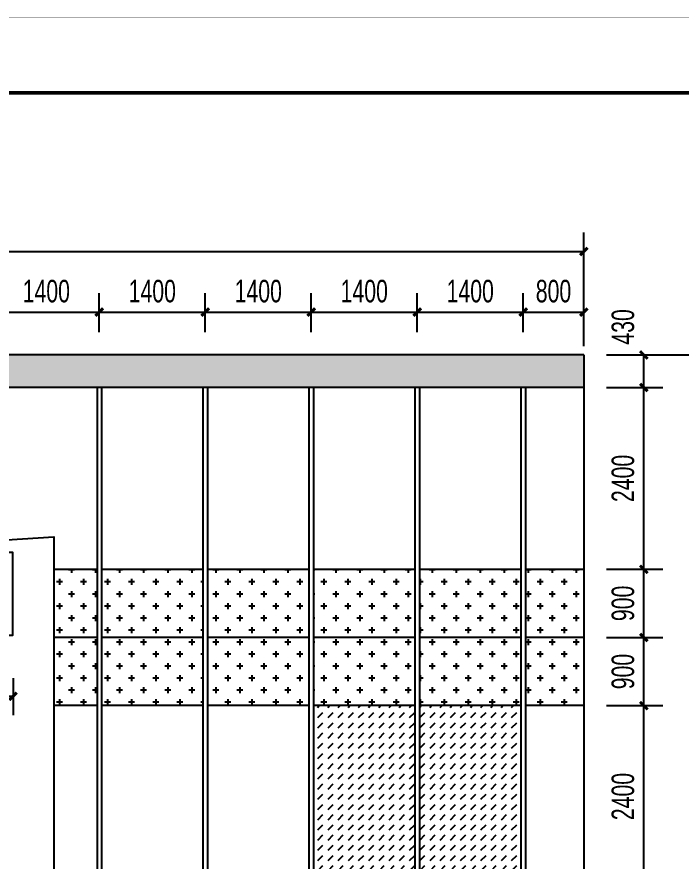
# Model space of a CAD drawing. Extents: x -3 to 440502, y -49243 to 59402.
# Drawn here: x 132932 to 141707, y 48256 to 59402 of the extents above; entities that cross this region are included whole.
import ezdxf

# ---------------------------------------------------------------- set-up
doc = ezdxf.new("R2010")
doc.units = 0
doc.header["$LTSCALE"] = 1000
doc.header["$MEASUREMENT"] = 0
for name, color, linetype in [('01-标注_尺寸', 124, 'Continuous'), ('05-填充_156', 156, 'Continuous'), ('05-填充_18', 18, 'Continuous'), ('A-C_窗', 140, 'Continuous'), ('E-立面', 255, 'Continuous')]:
    doc.layers.add(name, color=color, linetype=linetype)
doc.styles.add('_TCH_DIM_T3', font='ros.shx', dxfattribs={"width": 0.705882, "bigfont": 'jd.shx'})
doc.dimstyles.new('_TCH_ARCH&&100', dxfattribs={"dimtxt": 297.5, "dimasz": 100, "dimexe": 250, "dimexo": 300, "dimgap": 126.25, "dimtad": 1, "dimdec": 0, "dimzin": 0, "dimdsep": 46, "dimtxsty": '_TCH_DIM_T3', "dimblk": 'ARCHTICK', "dimcen": 0.09, "dimclrt": 7, "dimazin": 2, "dimtfac": 1, "dimtdec": 0, "dimtix": 1, "dimtmove": 2, "dimatfit": 3, "dimfxl": 0, "dimtolj": 1, "dimtzin": 0, "dimarcsym": 0})
pattern_1 = [(180, (406108.94, -113317.42), (-158.75, -158.75), [79.375, -238.125]), (270, (406069.25, -113277.73), (158.75, -158.75), [79.375, -238.125])]

# ---------------------------------------------------------------- blocks, each defined once
blk = doc.blocks.new('图框-A1')
for points, const_width in [([(0, 0), (841, 0), (841, 594), (0, 594)], 0.05), ([(766, 584), (25, 584), (25, 10), (766, 10)], 0.5)]:
    blk.add_lwpolyline(points, close=True, dxfattribs=dict(const_width=const_width))
blk = doc.blocks.new('_ArchTick')
at = {"color": 0, "linetype": 'ByBlock', "const_width": 0.4}
blk.add_lwpolyline([(-0.5, -0.5), (0.5, 0.5)], dxfattribs=at)
blk = doc.blocks.new('*D489')
at = {"layer": '01-标注_尺寸', "color": 0, "lineweight": -2, "transparency": 16777216}
for p, q in [((140721, 50309), (141464, 50309)), ((141214, 47909), (141214, 50309)), ((140721, 47909), (141464, 47909))]:
    blk.add_line(p, q, dxfattribs=at)
at = {"layer": 'Defpoints', "color": 0, "transparency": 16777216}
for p in [(140421, 50309), (141214, 50309), (140421, 47909)]:
    blk.add_point(p, dxfattribs=at)
at = {"layer": '01-标注_尺寸', "color": 0, "lineweight": -2, "transparency": 16777216, "xscale": 100, "yscale": 100, "zscale": 100}
for p, rotation in [((141214, 50309), 90), ((141214, 47909), 270)]:
    blk.add_blockref('_ArchTick', p, dxfattribs=dict(at, rotation=rotation))
at = {"layer": '01-标注_尺寸', "color": 7, "transparency": 16777216, "insert": (140939, 49109), "char_height": 297.5, "attachment_point": 5, "rotation": 90, "style": '_TCH_DIM_T3'}
blk.add_mtext('\\A1;2400', dxfattribs=at)
blk = doc.blocks.new('*D490')
at = {"layer": '01-标注_尺寸', "color": 0, "lineweight": -2, "transparency": 16777216}
for p, q in [((140721, 51209), (141464, 51209)), ((141214, 50309), (141214, 51209)), ((140721, 50309), (141464, 50309))]:
    blk.add_line(p, q, dxfattribs=at)
at = {"layer": 'Defpoints', "color": 0, "transparency": 16777216}
for p in [(140421, 51209), (141214, 51209), (140421, 50309)]:
    blk.add_point(p, dxfattribs=at)
at = {"layer": '01-标注_尺寸', "color": 0, "lineweight": -2, "transparency": 16777216, "xscale": 100, "yscale": 100, "zscale": 100}
for p, rotation in [((141214, 51209), 90), ((141214, 50309), 270)]:
    blk.add_blockref('_ArchTick', p, dxfattribs=dict(at, rotation=rotation))
at = {"layer": '01-标注_尺寸', "color": 7, "transparency": 16777216, "insert": (140939, 50759), "char_height": 297.5, "attachment_point": 5, "rotation": 90, "style": '_TCH_DIM_T3'}
blk.add_mtext('\\A1;900', dxfattribs=at)
blk = doc.blocks.new('*D491')
at = {"layer": '01-标注_尺寸', "color": 0, "lineweight": -2, "transparency": 16777216}
for p, q in [((140721, 52109), (141464, 52109)), ((141214, 51209), (141214, 52109)), ((140721, 51209), (141464, 51209))]:
    blk.add_line(p, q, dxfattribs=at)
at = {"layer": 'Defpoints', "color": 0, "transparency": 16777216}
for p in [(140421, 52109), (141214, 52109), (140421, 51209)]:
    blk.add_point(p, dxfattribs=at)
at = {"layer": '01-标注_尺寸', "color": 0, "lineweight": -2, "transparency": 16777216, "xscale": 100, "yscale": 100, "zscale": 100}
for p, rotation in [((141214, 52109), 90), ((141214, 51209), 270)]:
    blk.add_blockref('_ArchTick', p, dxfattribs=dict(at, rotation=rotation))
at = {"layer": '01-标注_尺寸', "color": 7, "transparency": 16777216, "insert": (140939, 51659), "char_height": 297.5, "attachment_point": 5, "rotation": 90, "style": '_TCH_DIM_T3'}
blk.add_mtext('\\A1;900', dxfattribs=at)
blk = doc.blocks.new('*D492')
at = {"layer": '01-标注_尺寸', "color": 0, "lineweight": -2, "transparency": 16777216}
for p, q in [((140721, 54509), (141464, 54509)), ((141214, 52109), (141214, 54509)), ((140721, 52109), (141464, 52109))]:
    blk.add_line(p, q, dxfattribs=at)
at = {"layer": 'Defpoints', "color": 0, "transparency": 16777216}
for p in [(140421, 54509), (141214, 54509), (140421, 52109)]:
    blk.add_point(p, dxfattribs=at)
at = {"layer": '01-标注_尺寸', "color": 0, "lineweight": -2, "transparency": 16777216, "xscale": 100, "yscale": 100, "zscale": 100}
for p, rotation in [((141214, 54509), 90), ((141214, 52109), 270)]:
    blk.add_blockref('_ArchTick', p, dxfattribs=dict(at, rotation=rotation))
at = {"layer": '01-标注_尺寸', "color": 7, "transparency": 16777216, "insert": (140939, 53309), "char_height": 297.5, "attachment_point": 5, "rotation": 90, "style": '_TCH_DIM_T3'}
blk.add_mtext('\\A1;2400', dxfattribs=at)
blk = doc.blocks.new('*D493')
at = {"layer": '01-标注_尺寸', "color": 0, "lineweight": -2, "transparency": 16777216}
for p, q in [((140721, 54939), (141464, 54939)), ((141214, 54509), (141214, 54939)), ((140721, 54509), (141464, 54509))]:
    blk.add_line(p, q, dxfattribs=at)
at = {"layer": 'Defpoints', "color": 0, "transparency": 16777216}
for p in [(140421, 54939), (141214, 54939), (140421, 54509)]:
    blk.add_point(p, dxfattribs=at)
at = {"layer": '01-标注_尺寸', "color": 0, "lineweight": -2, "transparency": 16777216, "xscale": 100, "yscale": 100, "zscale": 100}
for p, rotation in [((141214, 54939), 90), ((141214, 54509), 270)]:
    blk.add_blockref('_ArchTick', p, dxfattribs=dict(at, rotation=rotation))
at = {"layer": '01-标注_尺寸', "color": 7, "transparency": 16777216, "insert": (140939, 55309), "char_height": 297.5, "attachment_point": 5, "rotation": 90, "style": '_TCH_DIM_T3'}
blk.add_mtext('\\A1;430', dxfattribs=at)
blk = doc.blocks.new('*D494')
at = {"layer": '01-标注_尺寸', "color": 0, "lineweight": -2, "transparency": 16777216}
for p, q in [((140720, 54939), (142264, 54939)), ((142014, 37679), (142014, 54939)), ((140720, 37679), (142264, 37679))]:
    blk.add_line(p, q, dxfattribs=at)
at = {"layer": 'Defpoints', "color": 0, "transparency": 16777216}
for p in [(140420, 54939), (142014, 54939), (140420, 37679)]:
    blk.add_point(p, dxfattribs=at)
at = {"layer": '01-标注_尺寸', "color": 0, "lineweight": -2, "transparency": 16777216, "xscale": 100, "yscale": 100, "zscale": 100}
for p, rotation in [((142014, 54939), 90), ((142014, 37679), 270)]:
    blk.add_blockref('_ArchTick', p, dxfattribs=dict(at, rotation=rotation))
at = {"layer": '01-标注_尺寸', "color": 7, "transparency": 16777216, "insert": (141739, 46309), "char_height": 297.5, "attachment_point": 5, "rotation": 90, "style": '_TCH_DIM_T3'}
blk.add_mtext('\\A1;17260', dxfattribs=at)
blk = doc.blocks.new('*D504')
at = {"layer": '01-标注_尺寸', "color": 0, "lineweight": -2, "transparency": 16777216}
for p, q in [((132621, 55239), (132621, 55755)), ((134021, 55239), (134021, 55755)), ((132621, 55505), (134021, 55505))]:
    blk.add_line(p, q, dxfattribs=at)
at = {"layer": 'Defpoints', "color": 0, "transparency": 16777216}
for p in [(134021, 55505), (132621, 54939), (134021, 54939)]:
    blk.add_point(p, dxfattribs=at)
at = {"layer": '01-标注_尺寸', "color": 0, "lineweight": -2, "transparency": 16777216, "xscale": 100, "yscale": 100, "zscale": 100, "rotation": 180}
blk.add_blockref('_ArchTick', (132621, 55505), dxfattribs=at)
at = {"layer": '01-标注_尺寸', "color": 0, "lineweight": -2, "transparency": 16777216, "xscale": 100, "yscale": 100, "zscale": 100}
blk.add_blockref('_ArchTick', (134021, 55505), dxfattribs=at)
at = {"layer": '01-标注_尺寸', "color": 7, "transparency": 16777216, "insert": (133321, 55780), "char_height": 297.5, "attachment_point": 5, "style": '_TCH_DIM_T3'}
blk.add_mtext('\\A1;1400', dxfattribs=at)
blk = doc.blocks.new('*D505')
at = {"layer": '01-标注_尺寸', "color": 0, "lineweight": -2, "transparency": 16777216}
for p, q in [((134021, 55239), (134021, 55755)), ((135421, 55239), (135421, 55755)), ((134021, 55505), (135421, 55505))]:
    blk.add_line(p, q, dxfattribs=at)
at = {"layer": 'Defpoints', "color": 0, "transparency": 16777216}
for p in [(135421, 55505), (134021, 54939), (135421, 54939)]:
    blk.add_point(p, dxfattribs=at)
at = {"layer": '01-标注_尺寸', "color": 0, "lineweight": -2, "transparency": 16777216, "xscale": 100, "yscale": 100, "zscale": 100, "rotation": 180}
blk.add_blockref('_ArchTick', (134021, 55505), dxfattribs=at)
at = {"layer": '01-标注_尺寸', "color": 0, "lineweight": -2, "transparency": 16777216, "xscale": 100, "yscale": 100, "zscale": 100}
blk.add_blockref('_ArchTick', (135421, 55505), dxfattribs=at)
at = {"layer": '01-标注_尺寸', "color": 7, "transparency": 16777216, "insert": (134721, 55780), "char_height": 297.5, "attachment_point": 5, "style": '_TCH_DIM_T3'}
blk.add_mtext('\\A1;1400', dxfattribs=at)
blk = doc.blocks.new('*D506')
at = {"layer": '01-标注_尺寸', "color": 0, "lineweight": -2, "transparency": 16777216}
for p, q in [((135421, 55239), (135421, 55755)), ((136821, 55239), (136821, 55755)), ((135421, 55505), (136821, 55505))]:
    blk.add_line(p, q, dxfattribs=at)
at = {"layer": 'Defpoints', "color": 0, "transparency": 16777216}
for p in [(136821, 55505), (135421, 54939), (136821, 54939)]:
    blk.add_point(p, dxfattribs=at)
at = {"layer": '01-标注_尺寸', "color": 0, "lineweight": -2, "transparency": 16777216, "xscale": 100, "yscale": 100, "zscale": 100, "rotation": 180}
blk.add_blockref('_ArchTick', (135421, 55505), dxfattribs=at)
at = {"layer": '01-标注_尺寸', "color": 0, "lineweight": -2, "transparency": 16777216, "xscale": 100, "yscale": 100, "zscale": 100}
blk.add_blockref('_ArchTick', (136821, 55505), dxfattribs=at)
at = {"layer": '01-标注_尺寸', "color": 7, "transparency": 16777216, "insert": (136121, 55780), "char_height": 297.5, "attachment_point": 5, "style": '_TCH_DIM_T3'}
blk.add_mtext('\\A1;1400', dxfattribs=at)
blk = doc.blocks.new('*D507')
at = {"layer": '01-标注_尺寸', "color": 0, "lineweight": -2, "transparency": 16777216}
for p, q in [((136821, 55239), (136821, 55755)), ((138221, 55239), (138221, 55755)), ((136821, 55505), (138221, 55505))]:
    blk.add_line(p, q, dxfattribs=at)
at = {"layer": 'Defpoints', "color": 0, "transparency": 16777216}
for p in [(138221, 55505), (136821, 54939), (138221, 54939)]:
    blk.add_point(p, dxfattribs=at)
at = {"layer": '01-标注_尺寸', "color": 0, "lineweight": -2, "transparency": 16777216, "xscale": 100, "yscale": 100, "zscale": 100, "rotation": 180}
blk.add_blockref('_ArchTick', (136821, 55505), dxfattribs=at)
at = {"layer": '01-标注_尺寸', "color": 0, "lineweight": -2, "transparency": 16777216, "xscale": 100, "yscale": 100, "zscale": 100}
blk.add_blockref('_ArchTick', (138221, 55505), dxfattribs=at)
at = {"layer": '01-标注_尺寸', "color": 7, "transparency": 16777216, "insert": (137521, 55780), "char_height": 297.5, "attachment_point": 5, "style": '_TCH_DIM_T3'}
blk.add_mtext('\\A1;1400', dxfattribs=at)
blk = doc.blocks.new('*D508')
at = {"layer": '01-标注_尺寸', "color": 0, "lineweight": -2, "transparency": 16777216}
for p, q in [((138221, 55239), (138221, 55755)), ((139621, 55239), (139621, 55755)), ((138221, 55505), (139621, 55505))]:
    blk.add_line(p, q, dxfattribs=at)
at = {"layer": 'Defpoints', "color": 0, "transparency": 16777216}
for p in [(139621, 55505), (138221, 54939), (139621, 54939)]:
    blk.add_point(p, dxfattribs=at)
at = {"layer": '01-标注_尺寸', "color": 0, "lineweight": -2, "transparency": 16777216, "xscale": 100, "yscale": 100, "zscale": 100, "rotation": 180}
blk.add_blockref('_ArchTick', (138221, 55505), dxfattribs=at)
at = {"layer": '01-标注_尺寸', "color": 0, "lineweight": -2, "transparency": 16777216, "xscale": 100, "yscale": 100, "zscale": 100}
blk.add_blockref('_ArchTick', (139621, 55505), dxfattribs=at)
at = {"layer": '01-标注_尺寸', "color": 7, "transparency": 16777216, "insert": (138921, 55780), "char_height": 297.5, "attachment_point": 5, "style": '_TCH_DIM_T3'}
blk.add_mtext('\\A1;1400', dxfattribs=at)
blk = doc.blocks.new('*D509')
at = {"layer": '01-标注_尺寸', "color": 0, "lineweight": -2, "transparency": 16777216}
for p, q in [((139621, 55239), (139621, 55755)), ((140421, 55239), (140421, 55755)), ((139621, 55505), (140421, 55505))]:
    blk.add_line(p, q, dxfattribs=at)
at = {"layer": 'Defpoints', "color": 0, "transparency": 16777216}
for p in [(140421, 55505), (139621, 54939), (140421, 54939)]:
    blk.add_point(p, dxfattribs=at)
at = {"layer": '01-标注_尺寸', "color": 0, "lineweight": -2, "transparency": 16777216, "xscale": 100, "yscale": 100, "zscale": 100, "rotation": 180}
blk.add_blockref('_ArchTick', (139621, 55505), dxfattribs=at)
at = {"layer": '01-标注_尺寸', "color": 0, "lineweight": -2, "transparency": 16777216, "xscale": 100, "yscale": 100, "zscale": 100}
blk.add_blockref('_ArchTick', (140421, 55505), dxfattribs=at)
at = {"layer": '01-标注_尺寸', "color": 7, "transparency": 16777216, "insert": (140021, 55780), "char_height": 297.5, "attachment_point": 5, "style": '_TCH_DIM_T3'}
blk.add_mtext('\\A1;800', dxfattribs=at)
blk = doc.blocks.new('*D510')
at = {"layer": '01-标注_尺寸', "color": 0, "lineweight": -2, "transparency": 16777216}
for p, q in [((120621, 55055), (120621, 56555)), ((140421, 55055), (140421, 56555)), ((120621, 56305), (140421, 56305))]:
    blk.add_line(p, q, dxfattribs=at)
at = {"layer": 'Defpoints', "color": 0, "transparency": 16777216}
for p in [(140421, 56305), (120621, 54755), (140421, 54755)]:
    blk.add_point(p, dxfattribs=at)
at = {"layer": '01-标注_尺寸', "color": 0, "lineweight": -2, "transparency": 16777216, "xscale": 100, "yscale": 100, "zscale": 100, "rotation": 180}
blk.add_blockref('_ArchTick', (120621, 56305), dxfattribs=at)
at = {"layer": '01-标注_尺寸', "color": 0, "lineweight": -2, "transparency": 16777216, "xscale": 100, "yscale": 100, "zscale": 100}
blk.add_blockref('_ArchTick', (140421, 56305), dxfattribs=at)
at = {"layer": '01-标注_尺寸', "color": 7, "transparency": 16777216, "insert": (130521, 56580), "char_height": 297.5, "attachment_point": 5, "style": '_TCH_DIM_T3'}
blk.add_mtext('\\A1;19800', dxfattribs=at)
blk = doc.blocks.new('*D515')
at = {"layer": '01-标注_尺寸', "color": 0, "lineweight": -2, "transparency": 16777216}
for p, q in [((132701, 51839), (131961, 51839)), ((132211, 37679), (132211, 51839)), ((132701, 37679), (131961, 37679))]:
    blk.add_line(p, q, dxfattribs=at)
at = {"layer": 'Defpoints', "color": 0, "transparency": 16777216}
for p in [(132211, 51839), (133001, 51839), (133001, 37679)]:
    blk.add_point(p, dxfattribs=at)
at = {"layer": '01-标注_尺寸', "color": 0, "lineweight": -2, "transparency": 16777216, "xscale": 100, "yscale": 100, "zscale": 100}
for p, rotation in [((132211, 51839), 90), ((132211, 37679), 270)]:
    blk.add_blockref('_ArchTick', p, dxfattribs=dict(at, rotation=rotation))
at = {"layer": '01-标注_尺寸', "color": 7, "transparency": 16777216, "insert": (131936, 44759), "char_height": 297.5, "attachment_point": 5, "rotation": 90, "style": '_TCH_DIM_T3'}
blk.add_mtext('\\A1;14160', dxfattribs=at)
blk = doc.blocks.new('*D516')
at = {"layer": '01-标注_尺寸', "color": 0, "lineweight": -2, "transparency": 16777216}
for p, q in [((120621, 50673), (120621, 50182)), ((132881, 50673), (132881, 50182)), ((120621, 50432), (132881, 50432))]:
    blk.add_line(p, q, dxfattribs=at)
at = {"layer": 'Defpoints', "color": 0, "transparency": 16777216}
for p in [(120621, 50973), (132881, 50973), (132881, 50432)]:
    blk.add_point(p, dxfattribs=at)
at = {"layer": '01-标注_尺寸', "color": 0, "lineweight": -2, "transparency": 16777216, "xscale": 100, "yscale": 100, "zscale": 100, "rotation": 180}
blk.add_blockref('_ArchTick', (120621, 50432), dxfattribs=at)
at = {"layer": '01-标注_尺寸', "color": 0, "lineweight": -2, "transparency": 16777216, "xscale": 100, "yscale": 100, "zscale": 100}
blk.add_blockref('_ArchTick', (132881, 50432), dxfattribs=at)
at = {"layer": '01-标注_尺寸', "color": 7, "transparency": 16777216, "insert": (126751, 50707), "char_height": 297.5, "attachment_point": 5, "style": '_TCH_DIM_T3'}
blk.add_mtext('\\A1;12260', dxfattribs=at)

msp = doc.modelspace()

# ---------------------------------------------------------------- hatches: boundary and pattern name
at = {"layer": '05-填充_156'}
h = msp.add_hatch(dxfattribs=at)
h.set_pattern_fill('CROSS', color=136, scale=100, angle=180)
h.set_pattern_definition(pattern_1)
h.paths.add_polyline_path([(139650.8, 51208.8), (140420.8, 51208.8), (140420.8, 52108.8), (139650.8, 52108.8)])
h.paths.add_polyline_path([(138250.8, 51208.8), (139590.8, 51208.8), (139590.8, 52108.8), (138250.8, 52108.8)])
h.paths.add_polyline_path([(136850.8, 51208.8), (138190.8, 51208.8), (138190.8, 52108.8), (136850.8, 52108.8)])
h.paths.add_polyline_path([(135450.8, 51208.8), (136790.8, 51208.8), (136790.8, 52108.8), (135450.8, 52108.8)])
h.paths.add_polyline_path([(134050.8, 51208.8), (135390.8, 51208.8), (135390.8, 52108.8), (134050.8, 52108.8)])
h.paths.add_polyline_path([(133420.8, 51208.8), (133990.8, 51208.8), (133990.8, 52108.8), (133420.8, 52108.8)])
h = msp.add_hatch(dxfattribs=at)
h.set_pattern_fill('CROSS', color=136, scale=100, angle=180)
h.set_pattern_definition(pattern_1)
h.paths.add_polyline_path([(139650.8, 50308.8), (140420.8, 50308.8), (140420.8, 51208.8), (139650.8, 51208.8)])
h.paths.add_polyline_path([(138250.8, 50308.8), (139590.8, 50308.8), (139590.8, 51208.8), (138250.8, 51208.8)])
h.paths.add_polyline_path([(136850.8, 50308.8), (138190.8, 50308.8), (138190.8, 51208.8), (136850.8, 51208.8)])
h.paths.add_polyline_path([(135450.8, 50308.8), (136790.8, 50308.8), (136790.8, 51208.8), (135450.8, 51208.8)])
h.paths.add_polyline_path([(134050.8, 50308.8), (135390.8, 50308.8), (135390.8, 51208.8), (134050.8, 51208.8)])
h.paths.add_polyline_path([(133420.8, 50308.8), (133990.8, 50308.8), (133990.8, 51208.8), (133420.8, 51208.8)])
h = msp.add_hatch(dxfattribs=at)
h.set_pattern_fill('DASH', color=256, scale=100, angle=225)
h.set_pattern_definition([(225, (406108.94, -113317.42), (-3e-14, -134.703842), [95.25, -95.25])])
h.paths.add_polyline_path([(138250.8, 42808.8), (139590.8, 42808.8), (139590.8, 46108.8), (138250.8, 46108.8)])
h.paths.add_polyline_path([(136850.8, 42808.8), (138190.8, 42808.8), (138190.8, 46108.8), (136850.8, 46108.8)])
h.paths.add_polyline_path([(138250.8, 47008.8), (139590.8, 47008.8), (139590.8, 50308.8), (138250.8, 50308.8)])
h.paths.add_polyline_path([(136850.8, 47008.8), (138190.8, 47008.8), (138190.8, 50308.8), (136850.8, 50308.8)])
h.paths.add_polyline_path([(138250.8, 38608.8), (139590.8, 38608.8), (139590.8, 41908.8), (138250.8, 41908.8)])
h.paths.add_polyline_path([(136850.8, 38608.8), (138190.8, 38608.8), (138190.8, 41908.8), (136850.8, 41908.8)])
at = {"layer": '05-填充_18'}
h = msp.add_hatch(color=256, dxfattribs=at)
h.dxf.hatch_style = 1
h.paths.add_polyline_path([(120620.8, 54938.8), (120620.8, 54508.8), (140420.8, 54508.8), (140420.8, 54938.8)])

# ---------------------------------------------------------------- linework, layer by layer
at = {"layer": 'A-C_窗'}
for points in [[(133990.8, 54508.8), (133990.8, 37678.8)], [(134050.8, 54508.8), (134050.8, 37678.8)], [(135390.8, 54508.8), (135390.8, 37678.8)], [(135450.8, 54508.8), (135450.8, 37678.8)], [(136790.8, 54508.8), (136790.8, 37678.8)], [(136850.8, 54508.8), (136850.8, 37678.8)], [(138190.8, 54508.8), (138190.8, 37678.8)], [(138250.8, 54508.8), (138250.8, 37678.8)], [(139590.8, 54508.8), (139590.8, 37678.8)], [(139650.8, 54508.8), (139650.8, 37678.8)], [(133420.8, 52108.8), (133990.8, 52108.8)], [(134050.8, 52108.8), (135390.8, 52108.8)], [(135450.8, 52108.8), (136790.8, 52108.8)], [(136850.8, 52108.8), (138190.8, 52108.8)], [(138250.8, 52108.8), (139590.8, 52108.8)], [(139650.8, 52108.8), (140420.8, 52108.8)], [(133990.8, 51208.8), (133420.8, 51208.8)], [(135390.8, 51208.8), (134050.8, 51208.8)], [(136790.8, 51208.8), (135450.8, 51208.8)], [(138190.8, 51208.8), (136850.8, 51208.8)], [(139590.8, 51208.8), (138250.8, 51208.8)], [(140420.8, 51208.8), (139650.8, 51208.8)], [(133990.8, 50308.8), (133420.8, 50308.8)], [(135390.8, 50308.8), (134050.8, 50308.8)], [(136790.8, 50308.8), (135450.8, 50308.8)], [(138190.8, 50308.8), (136850.8, 50308.8)], [(139590.8, 50308.8), (138250.8, 50308.8)], [(140420.8, 50308.8), (139650.8, 50308.8)]]:
    msp.add_lwpolyline(points, dxfattribs=at)
at = {"layer": 'E-立面'}
msp.add_line((140420.8, 54938.8), (140420.8, 37678.8), dxfattribs=at)
for points in [[(140420.8, 54938.8), (120620.8, 54938.8)], [(140420.8, 54508.8), (120620.8, 54508.8)], [(120620.8, 51238.8), (132880.8, 51238.8), (132880.8, 52328.8), (132800.8, 52328.8), (132800.8, 52498.8), (133420.8, 52538.8), (133420.8, 37678.8)]]:
    msp.add_lwpolyline(points, dxfattribs=at)

# ---------------------------------------------------------------- block references
at = {"xscale": 100, "yscale": 100, "zscale": 100}
msp.add_blockref('图框-A1', (89100, 0), dxfattribs=at)

# ---------------------------------------------------------------- dimensions: what is measured, and where the dimension line sits
at = {"layer": '01-标注_尺寸'}
for p1, p2, distance, picture, middle in [((120620.8, 54754.5), (140420.8, 54754.5), 1550.8, '*D510', (130520.8, 56580.3)), ((132620.8, 54938.8), (134020.8, 54938.8), 566.5, '*D504', (133320.8, 55780.3)), ((134020.8, 54938.8), (135420.8, 54938.8), 566.5, '*D505', (134720.8, 55780.3)), ((135420.8, 54938.8), (136820.8, 54938.8), 566.5, '*D506', (136120.8, 55780.3)), ((136820.8, 54938.8), (138220.8, 54938.8), 566.5, '*D507', (137520.8, 55780.3)), ((138220.8, 54938.8), (139620.8, 54938.8), 566.5, '*D508', (138920.8, 55780.3)), ((139620.8, 54938.8), (140420.8, 54938.8), 566.5, '*D509', (140020.8, 55780.3)), ((140419.7, 37678.8), (140419.7, 54938.8), -1594.2, '*D494', (141739, 46308.8)), ((140420.8, 52108.8), (140420.8, 54508.8), -793.2, '*D492', (140939, 53308.8)), ((140420.8, 51208.8), (140420.8, 52108.8), -793.2, '*D491', (140939, 51658.8)), ((133000.8, 37678.8), (133000.8, 51838.8), 790, '*D515', (131935.7, 44758.8)), ((140420.8, 50308.8), (140420.8, 51208.8), -793.2, '*D490', (140939, 50758.8)), ((120620.8, 50972.6), (132880.8, 50972.6), -540.5, '*D516', (126750.8, 50707.1)), ((140420.8, 47908.8), (140420.8, 50308.8), -793.2, '*D489', (140939, 49108.8))]:
    dim = msp.add_aligned_dim(p1=p1, p2=p2, distance=distance, dimstyle='_TCH_ARCH&&100', dxfattribs=at)
    dim.commit()
    dim.dimension.update_dxf_attribs({"geometry": picture, "text_midpoint": middle})
dim = msp.add_linear_dim(base=(141214, 54938.8), p1=(140420.8, 54508.8), p2=(140420.8, 54938.8), angle=90, dimstyle='_TCH_ARCH&&100', dxfattribs=at)
dim.commit()
dim.dimension.update_dxf_attribs({"geometry": '*D493', "text_midpoint": (140939, 55308.8), "dimtype": 161})

doc.saveas('drawing.dxf')
